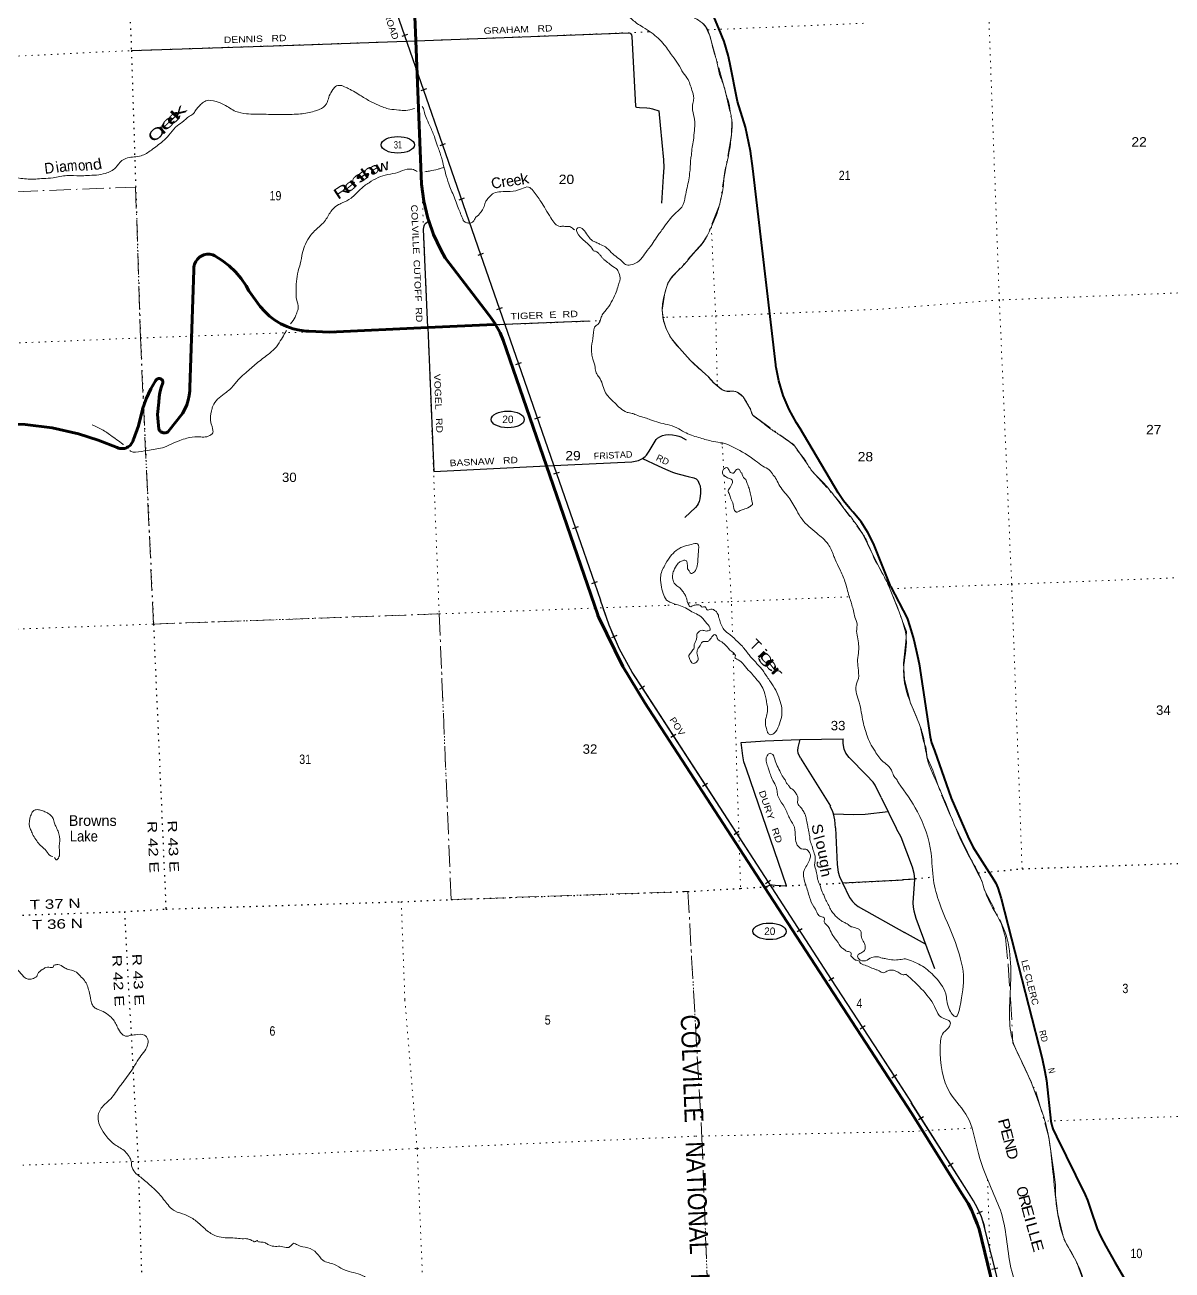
# Model space of a CAD drawing. Header units: feet. Extents: x 727543 to 978287, y 379550 to 572970.
# Drawn here: x 867758 to 889124, y 435364 to 458553 of the extents above; entities that cross this region are included whole.
import ezdxf
from ezdxf.enums import TextEntityAlignment as Align

# ---------------------------------------------------------------- set-up
doc = ezdxf.new("R2010")
doc.units = ezdxf.units.FT
doc.header["$LTSCALE"] = 80
doc.linetypes.add('DOT_DASHED', pattern=[7.7, 5, -1.2, 0.3, -1.2])
doc.linetypes.add('DOTTED', pattern=[1.5, 0.3, -1.2])
for name, color, linetype, lineweight in [('17', 7, 'Continuous', 25), ('23', 7, 'Continuous', 70), ('26', 7, 'Continuous', 40), ('29', 7, 'Continuous', 25), ('34', 7, 'Continuous', 25), ('39', 7, 'Continuous', 13), ('44', 7, 'DOT_DASHED', 13), ('6', 7, 'DOTTED', 25), ('7', 7, 'DOTTED', 13)]:
    doc.layers.add(name, color=color, linetype=linetype, lineweight=lineweight)
for name, color, linetype in [('27', 7, 'Continuous'), ('30', 7, 'Continuous'), ('41', 7, 'Continuous')]:
    doc.layers.add(name, color=color, linetype=linetype)

msp = doc.modelspace()

# ---------------------------------------------------------------- linework, layer by layer
at = {"layer": '17'}
for centre in [(874703.41, 456319.4), (876750.42, 451205.12), (881627.47, 441672.35)]:
    msp.add_ellipse(centre, major_axis=(309.24, -1), ratio=0.500121, dxfattribs=at)
at = {"layer": '23'}
msp.add_line((884275.35, 438279.3), (881535.04, 442496.8), dxfattribs=at)
for points in [[(875038, 458253.23), (874939.47, 460666.18), (874934.44, 460749.04), (874861.69, 461351.35), (874726.39, 461942.76), (874668.38, 462112.31)], [(875278.19, 454905.03), (875260.49, 454955.87), (875187.1, 455268.91), (875146.83, 455587.92), (875038, 458253.23)], [(876524.44, 452974.93), (876521.48, 452980.41), (876435.96, 453105.28), (876416.8, 453130.28), (876399.66, 453155.28), (875586.92, 454214.68), (875503.08, 454361.26), (875366.2, 454652.2), (875278.19, 454905.03)], [(869758.79, 450774.35), (869768.94, 450795.02), (869776.87, 450816.64), (869781.14, 450832.58), (869874.8, 451089.11), (869947.37, 451389.67), (869947.24, 451395.73), (870015.05, 451589.17), (870102.71, 451774.46), (870190.82, 451922.07), (870193.96, 451928.92), (870197.79, 451935.41), (870202.28, 451941.46), (870207.38, 451947.01), (870213.04, 451951.99), (870219.18, 451956.36), (870225.74, 451960.06), (870232.66, 451963.05), (870239.85, 451965.3), (870247.24, 451966.79), (870254.74, 451967.5), (870262.27, 451967.43), (870269.76, 451966.56), (870277.11, 451964.92), (870284.25, 451962.51), (870291.11, 451959.38), (870297.59, 451955.54), (870303.64, 451951.05), (870309.19, 451945.95), (870314.17, 451940.3), (870318.54, 451934.16), (870322.24, 451927.59), (870325.23, 451920.68), (870327.49, 451913.49), (870328.98, 451906.1), (870329.69, 451898.6), (870329.61, 451891.06), (870328.89, 451884.47), (870295.55, 451798.62), (870271.37, 451709.76), (870256.61, 451618.85), (870251.43, 451527.23), (870227.86, 451298.4), (870255.75, 451022.12), (870260.91, 451011.77), (870267.13, 451002.02), (870274.33, 450992.98), (870282.43, 450984.73), (870291.35, 450977.38), (870301, 450971), (870311.25, 450965.67), (870322.01, 450961.43), (870333.15, 450958.34), (870344.56, 450956.44), (870356.1, 450955.74), (870367.65, 450956.24), (870379.08, 450957.95), (870390.28, 450960.85), (870401.1, 450964.9), (870411.45, 450970.06), (870421.2, 450976.28), (870430.25, 450983.48), (870435.28, 450988.22), (870691.83, 451317.97), (870736.56, 451395.65), (870772.93, 451477.59), (870800.54, 451562.88), (870819.08, 451650.58), (870828.35, 451739.74), (870829.32, 451799.71), (870907.56, 453985.79), (870906.11, 454013.8), (870907.59, 454041.81), (870911.99, 454069.51), (870919.27, 454096.6), (870929.33, 454122.78), (870942.08, 454147.76), (870957.37, 454171.28), (870975.03, 454193.07), (870994.87, 454212.89), (871016.68, 454230.53), (871040.21, 454245.79), (871065.21, 454258.51), (871091.4, 454268.55), (871118.49, 454275.8), (871146.2, 454280.17), (871174.21, 454281.62), (871202.22, 454280.14), (871229.92, 454275.74), (871257.01, 454268.46)], [(871257.01, 454268.46), (871283.19, 454258.4), (871295.79, 454252.38), (871434.48, 454166.52), (871563.44, 454066.63), (871681.26, 453953.8), (871786.63, 453829.28), (871878.41, 453694.43), (871931.03, 453600.5), (872142.94, 453309.79), (872224.53, 453215.07), (872315.58, 453129.39), (872415.08, 453053.71), (872521.95, 452988.84), (872635.02, 452935.49), (872753.04, 452894.25), (872874.73, 452865.58), (872998.74, 452849.79), (873044.84, 452847.25), (873430.8, 452830.88), (875262.32, 452914.74)], [(875262.32, 452914.74), (876499.06, 452973.72), (876524.44, 452974.93)], [(877472.14, 450340.09), (876666.25, 452682.71), (876607.91, 452820.59), (876524.44, 452974.93)], [(867259.69, 451114.55), (867763.78, 451108.49), (868264.47, 451049.78), (868756.28, 450939.05), (869125.25, 450819.19), (869476.8, 450681.1), (869501.8, 450671.28), (869526.8, 450665.27), (869546.92, 450662.39), (869569.93, 450661.53), (869592.91, 450663.08), (869615.6, 450667.02), (869637.75, 450673.31), (869659.12, 450681.88), (869679.48, 450692.64), (869698.6, 450705.46), (869716.28, 450720.22), (869732.32, 450736.74), (869746.54, 450754.85), (869758.79, 450774.35)], [(881535.04, 442496.8), (879306.59, 445926.51), (878893.42, 446604.21), (878445.89, 447518.43), (878427.52, 447555.97), (878425.62, 447568.43), (877472.14, 450340.09)], [(884275.35, 438279.3), (885203.16, 436797.72), (885324.03, 436602.28), (885385.2, 436487.9), (885427.37, 436389.98), (885493.9, 436227.7), (885528.64, 436127.06), (885793.11, 435051.72), (885863.06, 434710.75), (886630.75, 431179.5)]]:
    msp.add_lwpolyline(points, dxfattribs=at)
at = {"layer": '23', "lineweight": 13}
msp.add_lwpolyline([(886817.31, 431186.96), (885973.33, 434724.81), (885877.33, 435177.62), (885644.19, 436108.38), (885621.33, 436213.58), (885572.2, 436357.98), (885497.9, 436520.02), (885425.01, 436652.22), (885302.7, 436849.99), (884267.65, 438480.91)], dxfattribs=at)
at = {"layer": '26'}
for points in [[(883883.91, 448087.1), (883562.16, 448895.16), (883457.7, 449102.7), (883332.11, 449298.18), (883186.78, 449479.46), (883120.11, 449548.33), (883004.82, 449688.26), (882904.8, 449839.47), (882197.81, 451035.5), (882126.36, 451144.53), (881990.27, 451391.55), (881880.74, 451651.44), (881798.99, 451921.36), (881750.68, 452173.34), (881745.89, 452198.34), (881742.95, 452223.34), (881312.9, 455879.48), (881272.42, 456203.63), (881176, 456646.61), (881030.82, 457128.64), (880886.8, 457849.15), (880857.16, 457991.92), (880783.45, 458242.29), (880683.98, 458483.58), (876772.38, 467859.06)], [(883883.91, 448087.1), (884188.65, 447505.81), (884238.98, 447350), (884315.02, 447102.71), (884379.65, 446798.36), (884411.35, 446653.53), (884617.22, 445293.46), (884642, 445183.4), (884697.76, 445037.89), (885006.5, 444154.51), (885316.93, 443436.88), (885415.16, 443246.64), (885806.43, 442633.1), (885843.46, 442571.7), (885880.91, 442482.36), (885941.12, 442282.6), (886702.24, 439302.94), (886751.82, 439064.38), (886782.57, 438894.77), (886864.35, 438135.17), (886881.42, 438054), (886904, 437997.26), (886968.25, 437850.18), (887506.94, 436765.4), (887550.59, 436667.3), (887606.1, 436498.41), (887731.25, 436133.4), (887793.92, 435984.42), (887887.05, 435811.99), (888054.1, 435513.23), (888538.24, 434691.06)]]:
    msp.add_lwpolyline(points, dxfattribs=at)
at = {"layer": '29'}
for p, q in [((879061.7, 458337.3), (879130.73, 457041.36)), ((875262.32, 452914.74), (875182.12, 454746.28)), ((876524.06, 452974.91), (878261.98, 453040.63)), ((879261.26, 450480.7), (879551.05, 450340.88)), ((881127.82, 444939.14), (881099.27, 445186.26)), ((881940.06, 442518.19), (881197.54, 444689.98)), ((882983.07, 442573.15), (884101.61, 442632.52)), ((884323.93, 442645.04), (884101.61, 442632.53)), ((883279.06, 442137.76), (884140.71, 441652.84)), ((884532.07, 441431.65), (884140.71, 441652.84))]:
    msp.add_line(p, q, dxfattribs=at)
for points in [[(869741.38, 458074.32), (872951.38, 458182.27), (875033.53, 458253.06), (875038, 458253.23), (878995.02, 458407.89)], [(878995.02, 458407.89), (879014.71, 458403.51), (879027.86, 458396.33), (879041, 458385.57), (879052.95, 458366.44), (879061.7, 458337.3)], [(879130.73, 457041.36), (879137.22, 457027.21), (879149.17, 457017.64), (879201.76, 457012.86), (879339.2, 457009.27), (879394.18, 457002.1), (879449.15, 456986.56), (879562.62, 456951.16)], [(879562.62, 456951.16), (879592.28, 456687.04), (879652.06, 456037.56), (879652.06, 456037.56)], [(879652.06, 456037.56), (879654.71, 455897.25), (879647.54, 455732.24), (879614.07, 455234.81)], [(875182.12, 454746.28), (875185.54, 454781.62), (875192.71, 454809.12), (875207.05, 454843.8), (875222.59, 454860.54), (875278.19, 454905.03)], [(875262.32, 452914.74), (875371.84, 450237.39), (877472.14, 450340.09), (879060.87, 450417.77)], [(879261.26, 450480.7), (879308.23, 450512.76), (879337.51, 450542.65), (879385.32, 450612.01), (879514.39, 450829.64), (879542.48, 450858.34), (879581.32, 450882.25), (879635.7, 450907.37), (879686.49, 450920.51), (879748.05, 450922.91), (879820.35, 450918.12), (879886.68, 450906.17), (879935.68, 450893.02), (879973.33, 450879.86), (880073.72, 450827.25)], [(879060.87, 450417.77), (879124.78, 450425.47), (879184.53, 450439.82), (879261.26, 450480.7)], [(879551.05, 450340.88), (879689.49, 450279.59), (879820.35, 450225.78), (879873.54, 450205.46), (879941.06, 450185.12), (880112.57, 450140.89), (880217.74, 450116.97), (880261.36, 450096.63), (880289.45, 450066.75), (880318.13, 450006.96), (880332.47, 449966.3), (880340.84, 449893.35), (880342.04, 449833.56), (880330.08, 449729.54), (880318.13, 449678.11), (880299.01, 449636.27), (880278.09, 449602.79), (880246.42, 449564.53), (880050.42, 449380.38)], [(881099.27, 445186.26), (881548.04, 445220.52), (882191.54, 445247.8), (882994.89, 445258.14)], [(882200.74, 444898.39), (882161.67, 444991.92), (882154.5, 445037.36), (882161.67, 445097.15), (882199.34, 445247.9)], [(883707.79, 444167.31), (883594.65, 444391.65), (883554.02, 444451.44), (883434.5, 444580.58), (883107.03, 444908.22), (883049.67, 444989.53), (883018.59, 445063.67), (882997.08, 445171.29), (882994.89, 445258.14)], [(881197.54, 444689.98), (881150.58, 444831.69), (881127.82, 444939.14)], [(882200.74, 444898.39), (882760.28, 444000.45), (882758.3, 443998.39)], [(883707.79, 444167.31), (883984.12, 443590.96), (883984.16, 443588.94), (884069.58, 443435.18)], [(882819.73, 443858.19), (882797.48, 443915.73), (882758.3, 443998.39)], [(882819.73, 443858.19), (883187.36, 443849.53), (883405.28, 443855.99), (883834.88, 443901.48)], [(882853.34, 443598.19), (882840.51, 443745.94), (882819.73, 443858.19)], [(882853.34, 443598.19), (882887.55, 442915.86), (882889.56, 442915.9)], [(884069.58, 443435.18), (884282.93, 442876.01), (884315.38, 442754.1), (884323.93, 442645.04), (884296.19, 442200.6), (884299.81, 442122.4), (884314.35, 442055.91), (884350.76, 441919.53), (884699.19, 440981.95)], [(882887.55, 442915.86), (882906.25, 442774.97), (882927.76, 442693.66), (882983.07, 442573.15)], [(881535.04, 442496.8), (881631.63, 442531.05), (881655.53, 442535.83), (881673.46, 442537.03), (881729.63, 442532.24), (881940.06, 442518.19)], [(882983.07, 442573.15), (883114.21, 442303.84), (883169.18, 442227.31), (883214.6, 442184.27), (883279.06, 442137.76)]]:
    msp.add_lwpolyline(points, dxfattribs=at)
at = {"layer": '34'}
for p, q in [((874881.21, 458375.1), (874776.7, 458338.86)), ((875234.94, 457362.92), (875130.44, 457326.68)), ((875588.2, 456336.19), (875483.69, 456299.96)), ((875941.93, 455324.01), (875837.43, 455287.78)), ((876295.18, 454297.29), (876190.68, 454261.05)), ((876648.92, 453285.11), (876544.42, 453248.87)), ((877002.17, 452258.39), (876897.67, 452222.15)), ((877355.91, 451246.2), (877251.4, 451209.97)), ((877709.16, 450219.48), (877604.66, 450183.24)), ((878062.9, 449207.3), (877958.39, 449171.06)), ((878416.15, 448180.58), (878311.64, 448144.34)), ((878782.61, 447182.46), (878681.22, 447138.23)), ((879296.6, 446238.53), (879203.83, 446178.3)), ((879882.63, 445340.64), (879789.85, 445280.41)), ((880471.67, 444428.51), (880378.89, 444368.28)), ((881057.7, 443530.61), (880964.92, 443470.38)), ((881646.74, 442618.49), (881553.96, 442558.26)), ((882232.76, 441720.59), (882139.99, 441660.36)), ((882821.81, 440808.47), (882729.03, 440748.24)), ((883407.83, 439910.57), (883315.06, 439850.34)), ((883996.88, 438998.44), (883904.1, 438938.22)), ((884493.59, 438220.28), (884400.2, 438161.01)), ((885048.06, 437354.72), (884954.67, 437295.45)), ((885588.53, 436456.99), (885487.99, 436410.88)), ((885876.48, 435401.21), (885769.18, 435374.34))]:
    msp.add_line(p, q, dxfattribs=at)
at = {"layer": '34', "lineweight": 13}
msp.add_line((879064.69, 446497.5), (884270.88, 438478.13), dxfattribs=at)
msp.add_lwpolyline([(871288.25, 468573.63), (878475.72, 447845.48), (878475.68, 447847.5)], dxfattribs=at)
at = {"layer": '34'}
for points in [[(874122.99, 460395.08), (874829.98, 458356.17), (875536.97, 456317.27), (876243.96, 454278.36), (876950.95, 452239.46), (877657.93, 450200.55), (878364.92, 448161.65), (878476.96, 447838.55), (878475.68, 447847.5), (878474.62, 447845.29), (878633.06, 447382.17), (878828.73, 446933.66), (879060.36, 446502.65), (879063.76, 446496.92), (879251.41, 446207.88), (880426.47, 444397.85), (881601.54, 442587.83), (882776.61, 440777.81), (883951.68, 438967.79), (884267.27, 438481.67)], [(886816.24, 431186.7), (885972.26, 434724.57), (885876.26, 435177.37), (885643.12, 436108.13), (885620.27, 436213.29), (885571.18, 436357.57), (885496.92, 436519.52), (885424.06, 436651.66), (885301.77, 436849.41), (884266.72, 438480.32)]]:
    msp.add_lwpolyline(points, dxfattribs=at)
at = {"layer": '34', "lineweight": 13}
msp.add_arc((884214.42, 449550.22), 5986.56, 196.54459, 210.65912, dxfattribs=at)
at = {"layer": '39'}
for points in [[(874659.48, 465354.6), (874673.74, 465249.81), (874688.96, 465098.56), (874754.24, 464869.53), (874794.7, 464767.29), (874876.77, 464605.28), (874932.84, 464529.63), (875020.17, 464406.13), (875205.06, 464153.26), (875377.79, 463902.16), (875479.3, 463776.93), (875622.12, 463606.05), (875837.36, 463349.76), (875864.09, 463326.06), (875906.93, 463304.7), (876039.93, 463218.5), (876227.11, 463050.56), (876318.32, 462935.21), (876436.42, 462788.08), (876568.66, 462641.24), (876700.76, 462500.46), (876799.79, 462397.4), (876911.51, 462266.31), (876991.88, 462187.12), (877159.43, 461893.48), (877213.56, 461813.75), (877361.94, 461667.24), (877463.44, 461542), (877577.97, 461372.57), (877644.42, 461282.99), (877732.17, 461139.29), (877802.69, 461047.77), (877861.32, 460945.91), (877933.95, 460850.39), (878011.4, 460716.58), (878088.81, 460584.78), (878143.52, 460476.78), (878231.44, 460324.99), (878294.39, 460209.07), (878394.64, 459948.41), (878418.58, 459864.03), (878530.91, 459506.62), (878587.95, 459285.49), (878644.61, 459082.55), (878714.31, 459031.43), (878784.67, 458947.99), (878913.61, 458764.71), (878989.36, 458713.72), (879157.63, 458581.76), (879268.1, 458511.26), (879423.64, 458409.36), (879666.55, 458181.92), (879820.34, 457968.84), (879926.33, 457821.46), (880020.51, 457659.7), (880107.89, 457534.17), (880154.65, 457419.94), (880191.28, 457307.52), (880212.73, 457148.32), (880197.7, 457093.45), (880233.09, 456746.6), (880226.32, 456584.79), (880207.73, 456408.6), (880186.3, 456272.77), (880171.12, 456126.97), (880156.89, 456033.72), (880151.05, 455924.48), (880143.08, 455821.25), (880121.97, 455669.26), (880057.61, 455362.81), (879993.1, 455161.43), (879888.21, 455058.25), (879691.04, 454827.9), (879638.01, 454756.09), (879573.23, 454665.85), (879522.21, 454594.08), (879438.01, 454467.07), (879319.99, 454315.12), (879231.71, 454190.05), (879090.28, 454096.23), (878987.65, 454079.99), (878942.96, 454093.22), (878889.49, 454140.63), (878790.92, 454221.47), (878677.93, 454316.16), (878568.85, 454417), (878462.75, 454471.41), (878391.41, 454504.31), (878330.24, 454533.37), (878253.91, 454612.65), (878183.13, 454716.29)], [(877566.32, 462922.29), (877689.19, 462837.9), (877857.77, 462592.79), (877972.14, 462332.42), (878111.94, 462013.96), (878408.83, 461615.86), (878510.96, 461460.32), (878655.73, 461194.51), (878717.83, 461021.99), (878768.67, 460905.82), (878917.15, 460656.25), (878958.84, 460592.44), (879001.52, 460480.15), (879083.26, 460334.3), (879137.03, 460173.73), (879174.62, 460014.85), (879225.13, 459914.84), (879289.35, 459835.32), (879432.38, 459654.35), (879484.08, 459594.78), (879642.65, 459345.42), (879791.69, 459166.59), (879886.68, 459063.44), (879955.19, 458971.89), (880096.2, 458790.87), (880237.78, 458680.6), (880368.81, 458592.33), (880418.2, 458546.86), (880480.98, 458439.02), (880547.86, 458230.22), (880587.63, 458063.31), (880652.74, 457842.35), (880706.16, 457600.95), (880767.96, 457442.56), (880833.32, 457209.48), (880856.72, 457151.36), (880895.35, 456941.98), (880913.52, 456843.34), (880927.71, 456742.59), (880911.4, 456455.3), (880890.67, 456285.13), (880824.74, 455956.41), (880793.21, 455820.38), (880774.58, 455646.21), (880726.61, 455327.96), (880674.25, 455124.81), (880640.12, 455017.02), (880590.1, 454896.77), (880489.68, 454674.45), (880439.2, 454576.42), (880370.64, 454473.98), (880220.58, 454309.26), (880047.13, 454103.63), (879908.73, 453961.37), (879768.63, 453802.91), (879686.13, 453593.09), (879631.15, 453321.18), (879646.38, 453070.91), (879661.92, 453002.52), (879719.48, 452854.16), (879830.3, 452668.48), (880012.22, 452462.03), (880160.97, 452297.34), (880362.65, 452111.5), (880475.8, 452008.73), (880577.1, 451893.59), (880727, 451771.36), (880767.94, 451743.91), (880859.13, 451727.58), (880958.02, 451729.6), (881100.66, 451665.82), (881125.42, 451640.06), (881259.14, 451420.5), (881271.67, 451400.55), (881295.77, 451308.08), (881332.97, 451266.41), (881437.52, 451189.73), (881517.55, 451126.7), (881628.32, 451042.06), (881812.61, 450916.49), (882025.56, 450771.3), (882078.87, 450731.97), (882143.54, 450630.23), (882259.42, 450493.16), (882313.76, 450403.34), (882426.23, 450235.88), (882640.76, 450013.93), (882858.15, 449751.63), (882922.33, 449674.12), (882992.98, 449576.55), (883158.83, 449365.73)], [(875015.06, 456998.65), (875006.87, 456995.58), (874850.16, 456958.03), (874722.77, 456967.55), (874552.78, 456986.31), (874341.36, 457056.77), (874182.29, 457134.35), (873996.27, 457245.74), (873877.68, 457318.09), (873822.57, 457347.28), (873738.91, 457390.03), (873631.16, 457426.22), (873544.76, 457406.27), (873493.49, 457346.62), (873427.19, 457232.11), (873393.07, 457124.31), (873365.89, 457071.21), (873318.45, 457021.74), (873148.4, 456945.52), (872891, 456895.81), (872574.23, 456885.31), (872202.68, 456887.83), (871883.44, 456899.5), (871686.73, 456941.96), (871468.13, 457066.83), (871319.56, 457124.42), (871129.48, 457138.73), (871045.84, 457082.46), (870986.54, 457020.63), (870937.29, 456961.02), (870888.25, 456891.31), (870804.44, 456843.12), (870768.74, 456812.08), (870689.42, 456741.75), (870562.13, 456648.22), (870440.07, 456496.19), (870327.24, 456386.78), (870114.58, 456222.8), (869920.93, 456115.79), (869667.39, 456074.24), (869563.41, 456025.63), (869446.99, 455893.93), (869257.38, 455787), (868921.02, 455747.8), (868785.84, 455743.02), (868541.44, 455748.13), (868281.89, 455704.44), (868102.44, 455692.69), (867959.32, 455681.69), (867684.48, 455694.27), (867461.57, 455734.18), (867197.71, 455801.54)], [(877999.02, 454734.76), (877968.3, 454756.36), (877908.94, 454795.56), (877840.24, 454798.2), (877793.7, 454803.31), (877729.16, 454799.98), (877552.24, 454960.05), (877366.27, 455265.44), (877222.87, 455464.59), (877136.66, 455533.56), (877004.12, 455498.52), (876797.17, 455449.84), (876621.59, 455446.25), (876490.91, 455419.34), (876409.57, 455348.97), (876354.39, 455283.18), (876325.41, 455219.94), (876289.01, 455124.22), (876239.97, 455054.51), (876198.59, 455005.17), (876152.96, 454965.84), (876133.56, 454927.05), (876038.02, 454860.44), (876001.61, 454863.73), (875944.56, 454888.84), (875926.11, 454902.61), (875917.62, 454922.64), (875826.24, 455145.09), (875776.95, 455283.52), (875672.75, 455540.05), (875605.96, 455744.81), (875562.23, 455907.6), (875514.14, 456086.47), (875445.2, 456297.25), (875393.7, 456445.74), (875310.76, 456650.17), (875243.1, 456798.32), (875200.25, 456918.7), (875172.02, 457015.12), (875156.82, 457032.48)], [(875564.5, 455895.52), (875512.28, 455882.33), (875452.07, 455864.94), (875291.24, 455831.34), (875209.61, 455816.11)], [(875066.14, 455821.73), (874995.92, 455857.65), (874876.65, 455865.32), (874704.25, 455805.22), (874517.31, 455765.03), (874334.73, 455708.76), (874167.08, 455614.4), (874006.06, 455491.89), (873831.82, 455324.65), (873668.04, 455238.45), (873576.11, 455192.12), (873457.31, 455078.55), (873339.95, 454894.28), (873237.09, 454791.14), (873078.83, 454632.31), (872981.2, 454470.67), (872929.95, 454312), (872885.87, 454098.92), (872846.19, 453966.76), (872815.86, 453772.14), (872807.57, 453586.06), (872820.9, 453428.71), (872850.08, 453285.83), (872821.76, 453190.27), (872789.11, 453108.77), (872706.82, 452987.67)], [(878183.13, 454716.29), (878084.97, 454776.93), (878038.93, 454757.8), (878044.38, 454689.2), (878164.5, 454542.12), (878248.74, 454471.09), (878337.76, 454363.78), (878350.2, 454347.87), (878384.76, 454336.45), (878435.88, 454305.16), (878475.09, 454263.52), (878504.18, 454223.7), (878543.35, 454184.08), (878633.64, 454113.18), (878738.23, 454034.48), (878772.95, 454014.98), (878818.97, 453937.11), (878843.78, 453810.31), (878826.74, 453755.4), (878800.23, 453669.98), (878756.35, 453545.82), (878678.86, 453386.61), (878576.9, 453239.04), (878521.8, 453169.2), (878485.08, 453089.64), (878428.88, 452975.33), (878398.98, 452956.53), (878342.25, 452769.46), (878312.13, 452564.75), (878314.91, 452429.41), (878333.09, 452330.76), (878378.71, 452174.07), (878383.79, 452123.65), (878422.02, 452031.48), (878469.89, 451961.73), (878574.17, 451701.15), (878716.83, 451538.36), (878938.69, 451352.93), (878991.62, 451331.78), (879046.32, 451322.79), (879119.47, 451300.04), (879223.26, 451259.72), (879312.56, 451237.29), (879408.24, 451198.83), (879725.07, 451108.3), (879897.85, 451051.2), (880042.88, 450969.29), (880303.37, 450869.52), (880544.98, 450803.73), (880705.12, 450772.64), (880790.21, 450758.21), (880871.6, 450727.54), (881265.79, 450507.24), (881366.17, 450436.54), (881501.49, 450336.24), (881622.09, 450263.93), (881696.7, 450170.47), (881738.22, 450114.74), (881801.3, 449992.76), (881983.88, 449753.99), (882132.23, 449510.48), (882232.5, 449346.82), (882504.33, 449087.64), (882716.48, 448883.83), (882819.81, 448669.71), (882847.54, 448597.53), (882934.06, 448415.41), (883031.62, 448187.03), (883109.92, 447913.79), (883127.23, 447857.57), (883188.18, 447642.58), (883214.88, 447521.88), (883255.88, 447393.39), (883249.8, 447296.26), (883285.93, 447012.07), (883286.36, 446892.85), (883267.52, 446728.78), (883274.59, 446581.41), (883280.67, 446383.49), (883236.99, 446249.23), (883295.85, 445939.23), (883367.95, 445574.93), (883446.04, 445311.8), (883501.29, 445177.54), (883591.22, 445025.79), (883744.67, 444828.86), (883849.43, 444742.09), (883927.04, 444600.2), (883935.61, 444576.12), (883989.58, 444504.47), (884030.03, 444433.58)], [(872628.04, 452863), (872589.69, 452791.48), (872515.45, 452670.74), (872413.46, 452525.18), (872286.49, 452415.49), (872071.9, 452247.42), (871871.55, 452073.58), (871758.55, 451972.26), (871630.4, 451822.12), (871467.77, 451679.37), (871346.66, 451579.9), (871260.43, 451452.85), (871239.52, 451389.78), (871226.47, 451336.97), (871215.9, 451261.99), (871217.6, 451179.17), (871231.25, 451104.68), (871252.63, 451046.51), (871255.4, 451010.19), (871262.11, 450978), (871201.05, 450904), (870977.4, 450881.25), (870774.03, 450854.87), (870641.62, 450813.77), (870319.35, 450677.86), (870043.74, 450629.8), (869816.27, 450596.86), (869737.31, 450607.38), (869710, 450625.03)], [(869593.42, 450735.55), (869583.09, 450743.67), (869355.55, 450910.79), (869167.31, 451032.24), (869012.43, 451101.82)], [(881183.61, 450085.23), (881211.38, 450011.03), (881245.49, 449922.81), (881271.99, 449812.21), (881292.19, 449713.6), (881307.73, 449645.21), (881308.31, 449616.93), (881304.32, 449614.83), (881250.57, 449577.36), (881138.47, 449530.61), (881060.38, 449498.71), (881010.3, 449479.5), (880998.07, 449485.31), (880950.85, 449621.76), (880906.27, 449727.95), (880880.35, 449810.28), (880856.82, 449874.46), (880874.24, 449911.19), (880930.73, 450011.36), (880935.87, 450055.93), (880912.88, 450093.85), (880862.06, 450111), (880786.47, 450153.92), (880751.17, 450201.69), (880756.14, 450254.34), (880771.75, 450280.93), (880805.6, 450303.85), (880845.96, 450304.67), (880864.75, 450274.74), (880902.28, 450216.9), (880934.86, 450203.42), (880944.99, 450201.61), (880974.85, 450222.43), (881008.16, 450271.61), (881068.71, 450272.84), (881094.09, 450216.78), (881112.54, 450203.01), (881119.09, 450178.89), (881183.84, 450084.62)], [(883158.83, 449365.73), (883314.8, 449144.6), (883423.43, 448966.97), (883463.6, 448878.87), (883537.68, 448712.66), (883592.77, 448586.47), (883634.67, 448512.56), (883727.04, 448340.65), (883833.28, 448138.73), (883887.1, 448007.06)], [(880691.83, 447488.57), (880776.58, 447294.28), (880895.79, 447191.63), (881033.66, 447065.12), (881120.21, 446979.99), (881244.62, 446820.86), (881368.57, 446683.96), (881416.11, 446630.37), (881463.6, 446578.8), (881519.67, 446503.15), (881642.56, 446319.75), (881740.69, 446162.1), (881812.88, 445989.79), (881854.54, 445828.98), (881848.02, 445655.05), (881798.7, 445500.47), (881706.75, 445357.13), (881630.44, 445337.39), (881591.31, 445374.99), (881574.08, 445427.17), (881552.2, 445509.58), (881561.36, 445653.24), (881587.33, 445764.92), (881569.39, 445950.47), (881527.14, 446139.56), (881466.04, 446263.6), (881370.8, 446378.86), (881288, 446478.21), (881176.53, 446597.19), (881042.57, 446729.85), (880985.02, 446779.19), (880988.98, 446783.31), (880922.36, 446880.97), (880819.13, 446992.03), (880734.94, 447061.04), (880654.86, 447126.09), (880652.63, 447136.15), (880606.91, 447199.88), (880569.06, 447174.86), (880508.07, 447096.83), (880464.25, 447067.64), (880405.65, 447070.49), (880361.74, 447045.34), (880332.51, 446994.22), (880289.48, 446926.66), (880277.3, 446831.43), (880295.44, 446734.8), (880248.21, 446675.24), (880193.93, 446664.02), (880144.04, 446733.73), (880126.32, 446810.16), (880173.42, 446875.79), (880200.85, 446916.77), (880214.6, 446935.23), (880223.12, 447012.2), (880248.23, 447067.27), (880269.23, 447126.3), (880273.79, 447199.15), (880325.01, 447260.82), (880369.08, 447277.88), (880411.59, 447272.69), (880444.04, 447265.27), (880484.32, 447270.13), (880514.43, 447278.83), (880522.04, 447301.21), (880459.34, 447405.01), (880353.84, 447528.15), (880290.41, 447569.29), (880182.33, 447621.65), (880061.72, 447693.96), (879937.49, 447745.98), (879766.68, 447805.14), (879709.39, 447842.37), (879644.25, 447966.33), (879606.71, 448123.18), (879599.1, 448296.81), (879691.53, 448514.93), (879801.19, 448680.85), (879922.18, 448786.38), (879994, 448828.26), (880062.2, 448849.86), (880170.64, 448878.35), (880287.53, 448888.82), (880300.81, 448733.48), (880293.13, 448616.12), (880279.77, 448480.46), (880229.54, 448370.31), (880189.75, 448341.2), (880169.61, 448338.77), (880136.66, 448370.43), (880101.27, 448422.25)], [(880101.27, 448422.25), (880093.22, 448519.08), (880065.7, 448581.17), (880033.37, 448582.53), (879975.26, 448561.13), (879913.69, 448511.38), (879843.53, 448388.7), (879826.28, 448343.89), (879821.1, 448301.35), (879824.57, 448230.69), (879868.9, 448136.62), (879938.68, 448081.46), (879994.33, 448026.01), (880021.35, 447988.17), (880058.97, 447926.29), (880080.19, 447876.2), (880088.92, 447844.05), (880093.5, 447817.87), (880112.62, 447771.78), (880158.14, 447718.15), (880202.12, 447739.26), (880238.28, 447748.08), (880329.14, 447747.91), (880345.53, 447736.12), (880362.13, 447714.23), (880428.78, 447713.57), (880464.25, 447657.71), (880530.55, 447673.21), (880626.24, 447634.75), (880632.37, 447630.83)], [(883884.31, 448013.89), (884096.18, 447465.48), (884173.78, 447119.97), (884125.65, 446571.36), (884177.94, 446139.38), (884420.06, 445522.51), (884499.24, 445254.53), (884556.64, 444922.45), (884796.24, 444318.21), (885065.79, 443664.03), (885376.07, 443014.22), (885538.32, 442713.32), (885669.77, 442340.68), (885979.25, 441741.43), (886109.03, 440537.94), (886176.42, 439566.65), (886351.13, 439192.12), (886625.67, 438527.95), (886762.93, 438110.97), (886849.55, 437687.24), (886904.34, 437194.81), (886979.02, 436515.41), (887132.32, 435903.75), (887364.43, 435476.78), (887549.13, 434932.47), (887698.08, 434694.81), (887768.76, 434647.82), (887773.75, 434622.85), (887750.17, 434609.91), (887641.47, 434460.55), (887676.42, 434295.76), (887846.13, 433496.76), (887851.12, 433436.84), (887980.91, 432787.65), (888185.56, 431988.66), (888337.81, 431719), (888522.5, 431404.39), (888584.35, 431257.74)], [(880631.69, 447631.26), (880638.49, 447620.9), (880651.45, 447594.97), (880673.56, 447561.41), (880682.71, 447511.08), (880691.83, 447488.57)], [(884170.92, 440877.01), (884114.86, 440863.53), (884041.42, 440900.42), (883953.77, 440941.07), (883876.83, 440951.63), (883810.69, 440928.05), (883748.66, 440900.51), (883667.15, 440937.24), (883614.22, 440958.39), (883506.39, 440998.63), (883406.58, 441041.05), (883310.65, 441091.63), (883300.06, 441115.66), (883224.89, 441138.38), (883177.61, 441179.85), (883142.59, 441213.49), (883145.59, 441264.07), (883131.05, 441283.98), (883057.94, 441304.72), (883016.91, 441336.21), (882961.59, 441375.5), (882911.62, 441449.25), (882876.19, 441503.09), (882822.35, 441568.68), (882757.34, 441686.58), (882719.44, 441762.59), (882667.95, 441812.06), (882647.22, 441837.91), (882644.79, 441858.07), (882644.54, 441870.19), (882651.83, 441908.73), (882623.03, 441934.41), (882576.37, 441945.59), (882522.73, 442001.07), (882466, 442109.04), (882449.4, 442130.93), (882373.09, 442307.2), (882299.71, 442538.1), (882262.57, 442674.75), (882257.04, 442747.39), (882256.75, 442761.53), (882277.71, 442822.58), (882332.18, 442922.71), (882378.58, 443022.68), (882387.26, 443091.56), (882357.72, 443153.6), (882304.21, 443203.03), (882249.68, 443203.94), (882143.16, 443278.56), (882107.97, 443419.29), (882089.9, 443610.9), (882005.98, 443764.79), (881967.95, 443846.87), (881925.55, 443945.02), (881825.28, 444108.68), (881776.79, 444208.73), (881764.66, 444307.5), (881722.02, 444417.77), (881660.96, 444539.8), (881624.49, 444644.13), (881600.84, 444714.38), (881570.51, 444814.8), (881561.4, 444865.13), (881564.65, 444903.59), (881574.28, 444926.02), (881591.78, 444958.71), (881639.64, 444987.98), (881686.59, 444962.67), (881731.3, 444850.41), (881784.32, 444726.21), (881847.57, 444596.15), (881881.02, 444540.25), (881926.79, 444474.49), (881952.13, 444420.45), (881989.37, 444376.75), (882010.17, 444346.86), (882073.69, 444301.68), (882094.37, 444277.86), (882131.98, 444215.98), (882146.69, 444187.99), (882153.99, 444127.51), (882151.49, 444052.69), (882174.39, 444018.81), (882207.51, 443979.07), (882253.24, 443915.33), (882274.21, 443877.37), (882293.2, 443837.34), (882310.63, 443775.05), (882333.26, 443656.28), (882351.32, 443563.7), (882362.61, 443505.32)], [(884025.88, 444440.85), (884379.92, 443900.62), (884634.61, 443126.8), (884679.55, 442627.95), (884790.37, 442200.09), (885090.13, 441462.19), (885236.67, 440856.01), (885168.31, 440258.25), (885096.65, 440082.12), (884966.69, 440238.89), (884906.84, 440511.18), (884682.2, 440852.22), (884439.33, 441044.81), (884159.64, 441161.52)], [(868277.06, 443066.26), (868226.23, 443083.41), (868189.11, 443121.05), (868112.45, 443216.48), (868032.21, 443289.61), (867961.6, 443385.17), (867901, 443484.97), (867864.9, 443571.13), (867841.34, 443637.34), (867841.9, 443708.07), (867852.56, 443779.02), (867881.13, 443862.46), (867910.4, 443911.55), (867990.59, 443939.46), (868069.67, 443922.89), (868147.03, 443892.13), (868204.2, 443860.97), (868263.89, 443805.6), (868282.67, 443775.67), (868297.79, 443727.48), (868323.59, 443651.22), (868365.86, 443559.13), (868398.17, 443460.77), (868407.9, 443380.13), (868406.59, 443345.75), (868398.57, 443244.55), (868404.52, 443151.71), (868399.96, 443078.87), (868382.66, 443036.08), (868351.04, 443003.1), (868309.8, 443044.7)], [(882362.61, 443505.32), (882376.63, 443412.65), (882381.79, 443358.2), (882398.97, 443308.03), (882420.19, 443257.94), (882435.6, 443195.61), (882450.72, 443147.42), (882467.99, 443093.21), (882478.06, 442996.42), (882465.51, 442919.37), (882476.92, 442854.94), (882509.69, 442734.36), (882521.64, 442643.67), (882564.21, 442537.43), (882605.17, 442410.96), (882634.62, 442352.96), (882664.5, 442274.75), (882687.57, 442232.79), (882714.84, 442182.83), (882740.18, 442128.78), (882788.46, 442038.83), (882815.36, 442007.05), (882871.26, 441939.48), (882928.73, 441894.18), (882965.63, 441866.64), (883026.84, 441835.55), (883088.18, 441798.41), (883116.93, 441774.75), (883149.55, 441759.25), (883224.68, 441738.55), (883289.84, 441711.59), (883324.9, 441675.93), (883337.31, 441563.02), (883383.66, 441468.99), (883409.79, 441376.57), (883394.84, 441317.66), (883327.22, 441267.78), (883269.57, 441224.16), (883287.08, 441157.84), (883410.9, 441126.01), (883530.82, 441185.04), (883629.46, 441199.18), (883724.86, 441174.85), (883799.82, 441162.24), (883929.52, 441138.62), (884052.5, 441147.19), (884159.64, 441161.52)], [(861172.07, 442189.71), (861225.56, 442239.3), (861318.38, 442340.21), (861399.38, 442426.74), (861526.18, 442544.51), (861630.25, 442589.07), (861737.5, 442577.12), (861873.59, 442537.46), (861977.01, 442515.32), (862056.42, 442482.59), (862114.22, 442421.12), (862134.41, 442322.52), (862170.05, 442258.58), (862215.2, 442223.12), (862265.46, 442135.24), (862218.64, 442055.47), (862206.3, 441968.32), (862159.69, 441878.46), (862062.05, 441815.84), (861980.51, 441755.57), (861915.82, 441661.29), (861915.54, 441576.41), (862023.91, 441509.92), (862187.96, 441484.98), (862416.26, 441477.51), (862669.61, 441430.14), (862862.41, 441381.54), (863072.23, 441290.84), (863194.52, 441234.73), (863247.54, 441209.55), (863459.58, 441108.79), (863553.45, 441060.19), (863641.56, 440997.32), (863706.72, 440970.36), (863796.1, 440943.89), (863842.44, 440948.88), (863912.41, 440982.64), (863980.86, 440992.12), (864009.4, 440978.56), (864050.8, 440928.88), (864100.53, 440867.25), (864212.81, 440806.9), (864339.22, 440746.84), (864468.02, 440668.63), (864545.79, 440617.68), (864633.07, 440595.21), (864718.37, 440570.68), (864844.98, 440599.54), (864935.05, 440637.75), (865053.54, 440668.46), (865152.18, 440682.6), (865223.02, 440673.94), (865239.08, 440678.31), (865263.75, 440656.58), (865274.47, 440626.49), (865309.32, 440600.93), (865380.78, 440561.97), (865502.66, 440526.07), (865585.9, 440503.52), (865720.87, 440518.4), (865821.88, 440613.41), (865908.66, 440615.19), (865977.74, 440594.37), (866129.26, 440589.38), (866244.74, 440668.52), (866351.31, 440787.91), (866480.17, 440903.7), (866527.44, 440961.25), (866634.76, 441044.27), (866750.61, 441105.24), (866790.72, 441118.18), (866875.11, 441138.09), (866985.94, 441148.44), (867121.74, 441122.92), (867224.52, 441034.08), (867331.08, 440957.44), (867410.2, 440938.85), (867476.55, 440952.33), (867556.45, 440994.38), (867642.49, 440933.49), (867712.73, 440856.11), (867784.69, 440792.91), (867853.6, 440780.17), (867891.78, 440789.04), (867977.69, 440833.23), (867998.89, 440882.16), (868080.1, 440958.59), (868149.95, 440998.41), (868206.37, 441003.6), (868285.04, 441007.23), (868296.39, 441036.69), (868299.93, 441040.24), (868308.49, 441045.2)], [(868308.46, 441045.2), (868370.9, 441053.44), (868489.12, 440999.27), (868564.58, 440962.41), (868690.49, 440926.59), (868787.13, 440841.67), (868867.62, 440756.41), (868952.5, 440556.07), (868988.23, 440389.07), (869016.29, 440300.73), (869051.56, 440254.97), (869122.98, 440218.03), (869247.29, 440161.97), (869368.4, 440065.42), (869409.67, 440021.8), (869457.79, 439939.93), (869500.06, 439847.84), (869591.1, 439740.57), (869650.08, 439719.55), (869712.44, 439730.93), (869817.09, 439747.21), (869982.83, 439738.46), (870047.05, 439658.94), (870043.15, 439553.78), (869967.27, 439414.82), (869874.87, 439293.71), (869783.17, 439138.25), (869687.06, 439000.9), (869588.89, 438865.52), (869537.75, 438799.81), (869447.57, 438668.64), (869357.02, 438555.65), (869248.05, 438454.4), (869163.3, 438353.66), (869119.96, 438203.23), (869144.9, 438070.37), (869245.38, 437896.61), (869324.1, 437799.2), (869455.63, 437686.7), (869559.88, 437624.16), (869644.2, 437549.09), (869714.85, 437451.51), (869738.34, 437389.35), (869746.14, 437304.63), (869805.13, 437184.59), (869895.51, 437109.64), (870078.4, 436953.73), (870280.25, 436759.81), (870446.06, 436551.01), (870552.83, 436464.28), (870737.93, 436397.33), (870927.86, 436292.08), (871084.1, 436155.84), (871176.58, 436076.89), (871378.41, 435981.99), (871669.6, 435959.64), (871803.09, 435948.22), (871912.19, 435944.39), (871965.08, 435925.26), (872028.35, 435892.2), (872036.5, 435888.32), (872090.5, 435913.67), (872090.54, 435911.65), (872149.6, 435886.59), (872236.76, 435870.18), (872302.13, 435833.12), (872425.86, 435805.33), (872532.86, 435805.5), (872654.45, 435783.73), (872688.55, 435794.53), (872765.88, 435862.79), (872835.17, 435831.87), (873028.05, 435779.23), (873191.58, 435681.53), (873309.43, 435546.52), (873523.04, 435468.03), (873682.37, 435378.32), (874001.33, 435281.77), (874152.58, 435191.9), (874310.93, 435051.66), (874493.11, 434930.09), (875018.11, 434730.64), (875212.78, 434591.13), (875371.18, 434349.85), (875591.37, 434049.2), (875704.2, 433962.59), (875807.14, 433865.67), (875940.24, 433676.41), (876095.19, 433406.77), (876353.79, 433201.88), (876579.77, 433012.5)], [(884164.67, 440875.51), (884491.76, 440562.85), (884720.19, 440228.01), (884821.77, 440072.24), (884991.6, 439979.46), (884976.66, 439900.23), (884868.06, 439785.33), (884806.14, 439520.77), (884991.57, 438659.7), (885315.79, 438211.26), (885491.48, 437634.37), (885753.09, 436889.05), (885944.66, 436417.68), (886139.02, 435341.01), (886300.58, 434812.05), (886403.74, 434178.08), (886627.57, 433514.14), (886954.01, 432718.68), (887061.41, 432373.43), (887099.84, 432227.5), (887201.79, 432160.53), (887240.08, 431871.32), (887352.41, 431211.44)]]:
    msp.add_spline(points, degree=3, dxfattribs=at)
at = {"layer": '44'}
for points in [[(866943.68, 462029.25), (867130.68, 457950.99), (864404.4, 457817.86), (864521.88, 455327.85), (869820.4, 455532.57), (869909.89, 452722.64), (870152.61, 447394.7), (875474.81, 447584.16), (875697.18, 442263.9), (880105.58, 442414.5), (880367.5, 437822.53), (880568.05, 432483.62)], [(880375.5, 458587.38), (880436.08, 458523.84), (880513.68, 458346.46), (880798.84, 457333.52), (880925.95, 456763.45), (880916.66, 456505.09), (880818.98, 455931.05), (880699.34, 455213.52), (880465.62, 454625.61), (880374.78, 454478.96), (879795.4, 453837.13), (879734.88, 453745.11), (879677.78, 453563.26), (879629.59, 453237.6), (879649.29, 453054.54), (879706.41, 452882.61), (879792.17, 452719.41), (879947.69, 452534.3), (880146.51, 452311.88), (880481.68, 452003.17), (880593.2, 451878.72), (880733.87, 451766.06), (880811.78, 451731.65), (880962.73, 451728.87), (881026.1, 451710.27), (881132.61, 451628.46), (881262.14, 451415.69), (881315.59, 451282.02), (881984.85, 450799.06), (882098.36, 450709.36), (882427.06, 450234.81), (882886.47, 449717.45), (883365.68, 449069.58), (883544.32, 448697.56), (883866, 448058.67)], [(883887.1, 448007.06), (884179.55, 447254.46), (884166.78, 447063.93), (884119.59, 446667.86), (884137.34, 446360.65), (884254.65, 445928.69), (884429.35, 445494.23), (884493.87, 445214.69), (884536.73, 445101.12), (884562.32, 444912.08), (884666.45, 444672.77), (884832.69, 444202.89), (885101.53, 443584.61), (885205.18, 443364.24), (885312.87, 443147.17), (885472.6, 442812.59), (885587.41, 442602.86), (885597.39, 442552.92), (885632.34, 442438.06), (885926.84, 441868.77), (886021.68, 441559.16), (886070, 441052.76), (886114.82, 440423.74), (886159.38, 439594.56), (886333.71, 439221.27), (886583.09, 438687.15), (886755.54, 438103.53), (886827.82, 437841.31), (886872.75, 437536.69), (886922.53, 437194.21), (886952.27, 436950.74), (886953.79, 436756.72), (886997.73, 436408.68), (887104.95, 435941.8), (887355.37, 435484.54), (887534.28, 434994.17)]]:
    msp.add_lwpolyline(points, dxfattribs=at)
at = {"layer": '6'}
for p, q in [((884101.61, 442632.53), (884664.76, 442684.1)), ((882559.34, 442550.87), (884101.61, 442632.53))]:
    msp.add_line(p, q, dxfattribs=at)
for points in [[(869495.15, 464139.98), (869526.92, 463402.83), (869741.38, 458074.32), (869909.89, 452722.64), (870152.61, 447394.7), (870384.82, 442086.76)], [(885511.59, 442761.65), (886330.74, 442836.66), (890723.02, 442988.54), (891654.37, 443032.12), (896052.88, 443180.19), (896988.43, 443219.89), (901435.89, 443408.06), (902306.43, 443453.49), (906587.98, 443639.73), (907651.96, 443657.81), (911893.6, 443878.95), (912986.73, 443926.32), (914565.99, 443987.53)], [(860930.38, 441724.78), (864607.13, 441857.68), (865072.91, 441887.4), (869610.51, 442038.62), (870384.82, 442086.76), (874767.23, 442224.71), (875697.18, 442263.9), (880105.58, 442414.5), (881087.63, 442472.94), (882300.44, 442537.16)], [(869610.51, 442038.62), (869865.56, 437387.9), (870029.66, 432054.32), (870093.31, 430524.06)]]:
    msp.add_lwpolyline(points, dxfattribs=at)
at = {"layer": '7'}
for p, q in [((880475.31, 458460.73), (883464.87, 458586.35)), ((880948.45, 446844.71), (881087.63, 442472.94)), ((886806.53, 438139.74), (890314.18, 438260.75)), ((884288.64, 437946.37), (885378.56, 438007.76)), ((885831.08, 432706.55), (885685.28, 437078.98))]:
    msp.add_line(p, q, dxfattribs=at)
for points in [[(884960.75, 477180.87), (885048.57, 474789.79), (885272.67, 469327.08), (885501.64, 464040.11), (885709.54, 458724.14), (885906.42, 453429.96), (886135.64, 448136.95), (886330.74, 442836.66)], [(874823.51, 463606.39), (874826.52, 463544.13), (875033.53, 458253.06), (875262.32, 452914.74), (875474.81, 447584.16), (875697.18, 442263.9)], [(853012.74, 457473.87), (853716.7, 457482.51), (859088.75, 457604.28), (864404.4, 457817.86), (869741.38, 458074.32), (875033.53, 458253.06), (879378.9, 458422.18), (879398.65, 458422.85)], [(880544.2, 454793.2), (880548.25, 454673.62), (880624.31, 453133.31), (880652.43, 451862.8), (880655.36, 451826.63)], [(914128.31, 454587.6), (912565.34, 454497.54), (907219.06, 454311.35), (901869.63, 454005.99), (896579.69, 453827.88), (891267.86, 453640.91), (885906.42, 453429.96), (883677.6, 453256.23)], [(879644.97, 453105.22), (879708.2, 453108.55), (880624.31, 453133.31), (883677.6, 453256.23)], [(853219.58, 452106.29), (853917.28, 452141.59), (859364.09, 452260.85), (864652.8, 452508.23), (869909.89, 452722.64), (875262.32, 452914.74), (878455.76, 453042.57), (878460.2, 453042.8)], [(880741.48, 450765.44), (880747.06, 450696.71), (880771.49, 450279.76)], [(880778.3, 450163.77), (880919.47, 447755.08), (880938.49, 447157.41)], [(883891.83, 448053.85), (886135.64, 448136.95), (891420.36, 448343.12), (896787.45, 448564.36), (902105.34, 448751.55), (907470.77, 449013.09), (908475.91, 449081.19)], [(880105.16, 447786.24), (880124.39, 447788.19), (880909.29, 447812.29), (883112.95, 447903.98)], [(853425.81, 446754.35), (854130.35, 446782.73), (859544.35, 447024.59), (864848.73, 447197.53), (870152.61, 447394.7), (875474.81, 447584.16), (879733.62, 447743.84), (879889.88, 447762.42)], [(874767.23, 442224.71), (874835.06, 440397.86), (875063.58, 437627.37), (875286.33, 432288.92), (875326.45, 430730.14)], [(880105.58, 442414.5), (880367.5, 437822.53), (880568.05, 432483.62), (880622.52, 430939.95)], [(854541.53, 436862.92), (859412.5, 437031.07), (864718.56, 437220.2), (869865.56, 437387.9), (875063.58, 437627.37), (880250.85, 437856.27), (884288.64, 437946.37)]]:
    msp.add_lwpolyline(points, dxfattribs=at)

# ---------------------------------------------------------------- texts
at = {"layer": '17', "width": 0.6}
msp.add_text('31', height=140, dxfattribs=at).set_placement((874706.32, 456251.09), align=Align.CENTER)
at = {"layer": '17'}
for p in [(876753.87, 451136.81), (881630.92, 441604.04)]:
    msp.add_text('20', height=140, dxfattribs=at).set_placement(p, align=Align.CENTER)
at = {"layer": '27'}
for s, rotation, width, p in [('LE CLERC', 284.329, 1.1, (886419.5, 440705.01)), ('RD', 284.329, 0.95, (886673.17, 439707.01)), ('N', 281.741, 0.85, (886822.75, 439067.09))]:
    msp.add_text(s, height=120, rotation=rotation, dxfattribs=dict(at, width=width)).set_placement(p, align=Align.CENTER)
at = {"layer": '30'}
for s, rotation, width, p in [('GRAHAM   RD', 2.238, 1.2, (876944.41, 458407.8)), ('DENNIS   RD', 1.926, 1.2, (872048.52, 458231.96)), ('COLVILLE  CUTOFF  RD', 272.507, 1.2, (874997.39, 454107.39)), ('TIGER  E  RD', 2.166, 1.25, (877432.33, 453089.32)), ('VOGEL   RD', 272.342, 1.2, (875400.21, 451501.31)), ('FRISTAD', 2.799, 1.05, (878715.43, 450479.87)), ('BASNAW   RD', 2.799, 1.2, (876307.58, 450363.24)), ('RD', 334.243, 1.05, (879611.17, 450399.93)), ('DURY   RD', 288.875, 1.25, (881590.38, 443788.27))]:
    msp.add_text(s, height=120, rotation=rotation, dxfattribs=dict(at, width=width)).set_placement(p, align=Align.CENTER)
at = {"layer": '34', "width": 1.1}
for s, rotation, p in [('PEND OREILLE VALLEY RAILROAD', 289.124, (873645.11, 461056.95)), ('POV', 302.991, (879757.03, 445612.69))]:
    msp.add_text(s, height=120, rotation=rotation, dxfattribs=at).set_placement(p)
at = {"layer": '41'}
for s, rotation, width, p in [('k', 46.565, 2.2, (870688.55, 456858.86)), ('e', 45.392, 2.05, (870480.51, 456665.14)), ('e', 44.628, 2.05, (870590.12, 456764.34)), ('C', 39.232, 1.55, (870259.9, 456443.79)), ('r', 41.123, 2.1, (870386.1, 456553.2)), ('D', 6.237, 0.95, (868223.33, 455788.21)), ('m', 5.406, 0.85, (868646.62, 455834.52)), ('o', 9.363, 0.9, (868829.42, 455841.15)), ('d', 10.941, 1.15, (869125.4, 455861.15)), ('h', 34.513, 1.7, (874204.43, 455744.59)), ('a', 27.125, 1.5, (874310.21, 455791.28)), ('w', 15.275, 1.2, (874447.11, 455832.09)), ('e', 39.543, 1.8, (873867.51, 455487.93)), ('n', 43.311, 2.1, (873991.97, 455601.97)), ('s', 39.934, 2.1, (874099.87, 455676.21)), ('r', 9.84, 1.05, (876693.69, 455537)), ('k', 11.939, 1.15, (877084.63, 455590.31)), ('R', 33.284, 1.55, (873710.15, 455371.82)), ('i', 314.146, 1.85, (881421.16, 446773.04)), ('g', 312.328, 2.05, (881517.01, 446695.64)), ('e', 308.32, 1.75, (881590.8, 446576.29)), ('r', 312.199, 2.15, (881693.86, 446443.41)), ('S', 280.983, 1.1, (882423.77, 443557.8)), ('o', 287.692, 1.15, (882500.55, 443255.21)), ('u', 281.967, 1.15, (882536.91, 443089.01)), ('g', 281.545, 1.1, (882562.81, 442918.96)), ('h', 282.44, 1.1, (882580.18, 442749.84)), ('P', 284.549, 1.25, (885907.05, 438055.04)), ('E', 284.549, 1.25, (885956.3, 437865.25)), ('N', 284.549, 1.05, (886003.38, 437683.86)), ('D', 284.549, 1.1, (886049.66, 437505.52)), ('O', 285.198, 0.95, (886242.34, 436797.32)), ('R', 285.198, 1.15, (886289.2, 436624.85)), ('E', 285.198, 1.3, (886340.6, 436435.64)), ('I', 285.198, 1.3, (886381.49, 436286.43)), ('L', 285.72, 1.15, (886422.36, 436137.92)), ('L', 285.72, 1.15, (886468.98, 435976.82)), ('E', 285.72, 1.3, (886519.16, 435792.57))]:
    msp.add_text(s, height=200, rotation=rotation, dxfattribs=dict(at, width=width)).set_placement(p, align=Align.CENTER)
for s, rotation, p in [('i', 9.036, (868377.18, 455805.12)), ('a', 7.199, (868479.73, 455818.78)), ('n', 7.921, (868959.87, 455843.86)), ('C', 13.778, (876562.09, 455514.38)), ('e', 10.704, (876810.92, 455550.14)), ('e', 12.151, (876950.27, 455570.32)), ('T', 314.567, (881293.4, 446936.81)), ('l', 286.425, (882448.7, 443390.59))]:
    msp.add_text(s, height=200, rotation=rotation, dxfattribs=at).set_placement(p, align=Align.CENTER)
msp.add_text('Browns', height=200, dxfattribs=at).set_placement((868575.72, 443635.52))
at = {"layer": '41', "width": 0.9}
msp.add_text('Lake', height=200, dxfattribs=at).set_placement((868595.7, 443345.73))
at = {"layer": '44', "width": 0.9}
msp.add_text('COLVILLE   NATIONAL   FOREST', height=350, rotation=272.265, dxfattribs=at).set_placement((879969.21, 440116.65))
at = {"layer": '6', "width": 1.35}
for s, rotation, p in [('R 42 E', 272.505, (870038.83, 443723.77)), ('R 43 E', 272.505, (870412.86, 443733.83)), ('T 37 N', 1.909, (867850.9, 442080.03)), ('T 36 N', 1.909, (867892.92, 441706.23)), ('R 42 E', 273.139, (869382.29, 441230.94)), ('R 43 E', 273.139, (869753.88, 441250.55))]:
    msp.add_text(s, height=175, rotation=rotation, dxfattribs=at).set_placement(p)
at = {"layer": '7'}
for s, width, p in [('22', 1.1, (888366.54, 456287.19)), ('20', 1.1, (877701.51, 455589.3)), ('21', 0.85, (882915.09, 455661.36)), ('19', 0.85, (872314.31, 455284.9)), ('27', 1.1, (888638.87, 450928.44)), ('29', 1.1, (877823.4, 450442.79)), ('28', 1.1, (883268.99, 450424.61)), ('30', 1.05, (872545.96, 450040.04)), ('34', 1.05, (888824.45, 445704.23)), ('33', 1.05, (882766.57, 445416.32)), ('32', 1.05, (878145.7, 444978.98)), ('31', 0.85, (872867.15, 444789.16)), ('3', 0.85, (888197.78, 440521.9)), ('4', 0.85, (883246.31, 440243.66)), ('6', 0.85, (872312.49, 439729.72)), ('5', 0.85, (877439.79, 439934.79)), ('10', 0.85, (888348.23, 435587.35))]:
    msp.add_text(s, height=175, dxfattribs=dict(at, width=width)).set_placement(p)

doc.saveas('drawing.dxf')
